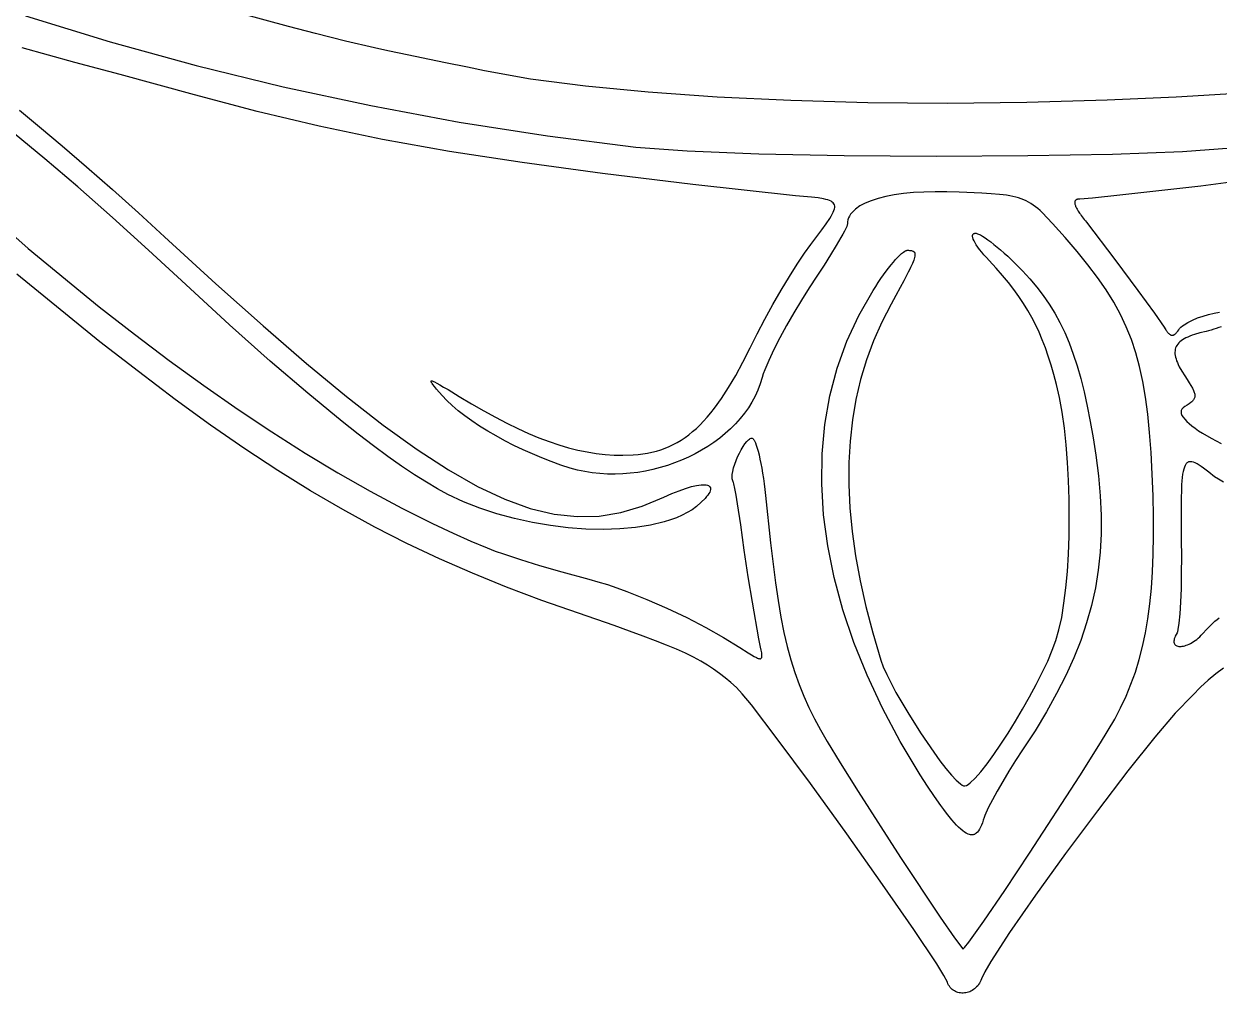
# Model space of a CAD drawing. Header units: inches. Extents: x 0.98 to 7.44, y -5.29 to -1.05.
# Drawn here: x 6.6785 to 6.873, y -2.3413 to -2.1837 of the extents above; entities that cross this region are included whole.
import ezdxf

# ---------------------------------------------------------------- set-up
doc = ezdxf.new("R2010")
doc.units = ezdxf.units.IN
doc.header["$MEASUREMENT"] = 0
doc.layers.add('BLACK', color=250, linetype='CONTINUOUS')

msp = doc.modelspace()

# ---------------------------------------------------------------- linework, layer by layer
at = {"layer": 'BLACK', "linetype": 'CONTINUOUS'}
for p, q in [((6.67881, -2.18242), (6.69258, -2.18663)), ((6.72156, -2.18416), (6.71341, -2.18191)), ((6.72596, -2.1853), (6.72156, -2.18416)), ((6.73084, -2.18652), (6.72596, -2.1853)), ((6.69258, -2.18663), (6.70657, -2.19047)), ((6.7356, -2.18764), (6.73084, -2.18652)), ((6.68683, -2.19), (6.67827, -2.18764)), ((6.73774, -2.1881), (6.7356, -2.18764)), ((6.73961, -2.18847), (6.73774, -2.1881)), ((6.74713, -2.19003), (6.73961, -2.18847)), ((6.69421, -2.19196), (6.68683, -2.19)), ((6.70657, -2.19047), (6.72072, -2.19394)), ((6.75069, -2.19077), (6.74713, -2.19003)), ((6.7535, -2.19138), (6.75069, -2.19077)), ((6.76094, -2.19271), (6.7535, -2.19138)), ((6.70628, -2.19527), (6.69421, -2.19196)), ((6.76988, -2.19387), (6.76094, -2.19271)), ((6.71647, -2.19797), (6.70628, -2.19527)), ((6.72072, -2.19394), (6.73499, -2.19701)), ((6.78008, -2.19484), (6.76988, -2.19387)), ((6.7913, -2.19562), (6.78008, -2.19484)), ((6.87589, -2.19506), (6.86602, -2.19566)), ((6.73499, -2.19701), (6.74933, -2.19968)), ((6.8033, -2.19619), (6.7913, -2.19562)), ((6.81586, -2.19654), (6.8033, -2.19619)), ((6.82874, -2.19666), (6.81586, -2.19654)), ((6.8417, -2.19652), (6.82874, -2.19666)), ((6.85477, -2.19613), (6.8417, -2.19652)), ((6.86602, -2.19566), (6.85477, -2.19613)), ((6.67782, -2.19778), (6.68107, -2.20044)), ((6.72656, -2.20035), (6.71647, -2.19797)), ((6.68107, -2.20044), (6.68475, -2.20354)), ((6.73687, -2.2025), (6.72656, -2.20035)), ((6.74933, -2.19968), (6.76372, -2.20193)), ((6.68196, -2.20567), (6.67698, -2.20154)), ((6.74777, -2.20446), (6.73687, -2.2025)), ((6.76372, -2.20193), (6.77808, -2.20375)), ((6.68475, -2.20354), (6.68874, -2.20697)), ((6.75959, -2.20629), (6.74777, -2.20446)), ((6.77808, -2.20375), (6.78643, -2.20438)), ((6.78643, -2.20438), (6.79811, -2.20484)), ((6.79811, -2.20484), (6.81201, -2.20512)), ((6.84189, -2.20515), (6.85562, -2.2049)), ((6.85562, -2.2049), (6.86705, -2.20448)), ((6.86705, -2.20448), (6.87503, -2.20388)), ((6.68729, -2.21025), (6.68196, -2.20567)), ((6.68874, -2.20697), (6.69293, -2.21065)), ((6.77269, -2.20807), (6.75959, -2.20629)), ((6.81201, -2.20512), (6.82697, -2.20522)), ((6.82697, -2.20522), (6.84189, -2.20515)), ((6.78739, -2.20984), (6.77269, -2.20807)), ((6.8911, -2.20731), (6.87003, -2.21013)), ((6.66763, -2.21004), (6.67925, -2.22025)), ((6.69293, -2.21521), (6.68729, -2.21025)), ((6.69293, -2.21065), (6.69719, -2.21447)), ((6.80406, -2.21166), (6.78739, -2.20984)), ((6.87003, -2.21013), (6.85683, -2.21159)), ((6.8067, -2.21191), (6.80406, -2.21166)), ((6.80775, -2.21203), (6.8067, -2.21191)), ((6.80863, -2.21218), (6.80775, -2.21203)), ((6.809, -2.21226), (6.80863, -2.21218)), ((6.80933, -2.21235), (6.809, -2.21226)), ((6.80961, -2.21245), (6.80933, -2.21235)), ((6.80985, -2.21257), (6.80961, -2.21245)), ((6.81005, -2.2127), (6.80985, -2.21257)), ((6.81021, -2.21284), (6.81005, -2.2127)), ((6.81639, -2.21248), (6.81539, -2.21289)), ((6.81751, -2.21211), (6.81639, -2.21248)), ((6.81877, -2.2118), (6.81751, -2.21211)), ((6.82014, -2.21154), (6.81877, -2.2118)), ((6.82164, -2.21133), (6.82014, -2.21154)), ((6.82325, -2.21117), (6.82164, -2.21133)), ((6.82497, -2.21107), (6.82325, -2.21117)), ((6.82679, -2.21102), (6.82497, -2.21107)), ((6.82871, -2.21103), (6.82679, -2.21102)), ((6.83072, -2.21111), (6.82871, -2.21103)), ((6.8344, -2.21126), (6.83072, -2.21111)), ((6.83591, -2.21135), (6.8344, -2.21126)), ((6.83724, -2.21146), (6.83591, -2.21135)), ((6.83784, -2.21152), (6.83724, -2.21146)), ((6.83841, -2.2116), (6.83784, -2.21152)), ((6.83894, -2.21169), (6.83841, -2.2116)), ((6.83944, -2.21179), (6.83894, -2.21169)), ((6.83992, -2.2119), (6.83944, -2.21179)), ((6.84037, -2.21203), (6.83992, -2.2119)), ((6.8408, -2.21218), (6.84037, -2.21203)), ((6.84121, -2.21234), (6.8408, -2.21218)), ((6.84161, -2.21252), (6.84121, -2.21234)), ((6.84199, -2.21272), (6.84161, -2.21252)), ((6.84237, -2.21295), (6.84199, -2.21272)), ((6.84951, -2.21266), (6.8495, -2.21275)), ((6.8495, -2.21275), (6.8495, -2.21284)), ((6.84952, -2.21262), (6.84951, -2.21266)), ((6.84953, -2.21258), (6.84952, -2.21262)), ((6.84954, -2.21255), (6.84953, -2.21258)), ((6.84956, -2.21251), (6.84954, -2.21255)), ((6.84958, -2.21248), (6.84956, -2.21251)), ((6.8496, -2.21245), (6.84958, -2.21248)), ((6.84963, -2.21242), (6.8496, -2.21245)), ((6.84965, -2.2124), (6.84963, -2.21242)), ((6.84968, -2.21237), (6.84965, -2.2124)), ((6.84971, -2.21235), (6.84968, -2.21237)), ((6.84975, -2.21233), (6.84971, -2.21235)), ((6.84979, -2.21231), (6.84975, -2.21233)), ((6.84987, -2.21228), (6.84979, -2.21231)), ((6.84996, -2.21225), (6.84987, -2.21228)), ((6.85007, -2.21223), (6.84996, -2.21225)), ((6.85018, -2.21222), (6.85007, -2.21223)), ((6.85031, -2.21222), (6.85018, -2.21222)), ((6.85241, -2.21205), (6.85031, -2.21222)), ((6.85683, -2.21159), (6.85241, -2.21205)), ((6.69719, -2.21447), (6.70142, -2.21833)), ((6.80987, -2.21502), (6.81006, -2.21468)), ((6.81006, -2.21468), (6.81021, -2.21437)), ((6.81033, -2.213), (6.81021, -2.21284)), ((6.81021, -2.21437), (6.81033, -2.21408)), ((6.81041, -2.21317), (6.81033, -2.213)), ((6.81033, -2.21408), (6.81041, -2.21382)), ((6.81045, -2.21337), (6.81041, -2.21317)), ((6.81041, -2.21382), (6.81045, -2.21358)), ((6.81045, -2.21358), (6.81045, -2.21337)), ((6.81304, -2.21467), (6.81286, -2.21497)), ((6.81327, -2.21438), (6.81304, -2.21467)), ((6.81383, -2.21384), (6.81327, -2.21438)), ((6.81454, -2.21334), (6.81383, -2.21384)), ((6.81539, -2.21289), (6.81454, -2.21334)), ((6.84274, -2.2132), (6.84237, -2.21295)), ((6.84311, -2.21347), (6.84274, -2.2132)), ((6.84348, -2.21377), (6.84311, -2.21347)), ((6.84386, -2.21409), (6.84348, -2.21377)), ((6.84424, -2.21445), (6.84386, -2.21409)), ((6.84504, -2.21525), (6.84424, -2.21445)), ((6.8495, -2.21284), (6.84951, -2.21294)), ((6.84951, -2.21294), (6.84953, -2.21304)), ((6.84953, -2.21304), (6.84956, -2.21316)), ((6.84956, -2.21316), (6.8496, -2.21328)), ((6.8496, -2.21328), (6.84965, -2.2134)), ((6.84965, -2.2134), (6.84971, -2.21354)), ((6.84971, -2.21354), (6.84978, -2.21368)), ((6.84978, -2.21368), (6.84987, -2.21383)), ((6.84987, -2.21383), (6.84996, -2.21399)), ((6.84996, -2.21399), (6.85006, -2.21416)), ((6.85006, -2.21416), (6.85017, -2.21433)), ((6.85017, -2.21433), (6.85029, -2.21451)), ((6.85029, -2.21451), (6.85042, -2.21469)), ((6.85042, -2.21469), (6.85056, -2.21489)), ((6.69882, -2.22051), (6.69293, -2.21521)), ((6.80837, -2.21719), (6.80908, -2.21623)), ((6.80908, -2.21623), (6.80964, -2.21539)), ((6.80964, -2.21539), (6.80987, -2.21502)), ((6.8124, -2.21668), (6.81225, -2.21702)), ((6.8125, -2.21642), (6.8124, -2.21668)), ((6.81252, -2.21632), (6.8125, -2.21642)), ((6.81253, -2.21625), (6.81252, -2.21632)), ((6.81255, -2.21591), (6.81253, -2.21625)), ((6.81261, -2.21559), (6.81255, -2.21591)), ((6.81272, -2.21527), (6.81261, -2.21559)), ((6.81286, -2.21497), (6.81272, -2.21527)), ((6.84591, -2.21617), (6.84504, -2.21525)), ((6.84795, -2.21847), (6.84591, -2.21617)), ((6.85056, -2.21489), (6.85071, -2.21509)), ((6.85071, -2.21509), (6.85088, -2.2153)), ((6.85088, -2.2153), (6.85105, -2.21551)), ((6.85105, -2.21551), (6.85123, -2.21574)), ((6.85123, -2.21574), (6.85142, -2.21597)), ((6.85142, -2.21597), (6.85603, -2.22206)), ((6.70142, -2.21833), (6.70977, -2.22598)), ((6.80656, -2.21958), (6.80837, -2.21719)), ((6.81147, -2.21849), (6.81071, -2.21979)), ((6.81178, -2.21793), (6.81147, -2.21849)), ((6.81204, -2.21744), (6.81178, -2.21793)), ((6.81225, -2.21702), (6.81204, -2.21744)), ((6.83288, -2.21818), (6.83289, -2.2181)), ((6.83288, -2.21827), (6.83288, -2.21818)), ((6.83289, -2.21837), (6.83288, -2.21827)), ((6.83289, -2.2181), (6.83291, -2.21802)), ((6.83292, -2.21848), (6.83289, -2.21837)), ((6.83291, -2.21802), (6.83294, -2.21796)), ((6.833, -2.21873), (6.83292, -2.21848)), ((6.83294, -2.21796), (6.83298, -2.2179)), ((6.83298, -2.2179), (6.83304, -2.21786)), ((6.83304, -2.21786), (6.8331, -2.21782)), ((6.8331, -2.21782), (6.83318, -2.21779)), ((6.83318, -2.21779), (6.83326, -2.21778)), ((6.83326, -2.21778), (6.83336, -2.21777)), ((6.83336, -2.21777), (6.83346, -2.21778)), ((6.83346, -2.21778), (6.83357, -2.21781)), ((6.83357, -2.21781), (6.8337, -2.21785)), ((6.8337, -2.21785), (6.83384, -2.2179)), ((6.83384, -2.2179), (6.83415, -2.21805)), ((6.83415, -2.21805), (6.83452, -2.21826)), ((6.83452, -2.21826), (6.83492, -2.21852)), ((6.83492, -2.21852), (6.83536, -2.21883)), ((6.84988, -2.22074), (6.84795, -2.21847)), ((6.67925, -2.22025), (6.69079, -2.22975)), ((6.70489, -2.22611), (6.69882, -2.22051)), ((6.80553, -2.22102), (6.80656, -2.21958)), ((6.81071, -2.21979), (6.80978, -2.22129)), ((6.82186, -2.22068), (6.82208, -2.22058)), ((6.82208, -2.22058), (6.82217, -2.22056)), ((6.82217, -2.22056), (6.82225, -2.22055)), ((6.82225, -2.22055), (6.82244, -2.22055)), ((6.82244, -2.22055), (6.82261, -2.22056)), ((6.82261, -2.22056), (6.82277, -2.22058)), ((6.82277, -2.22058), (6.82292, -2.2206)), ((6.82292, -2.2206), (6.82305, -2.22063)), ((6.83312, -2.21901), (6.833, -2.21873)), ((6.83328, -2.21931), (6.83312, -2.21901)), ((6.83349, -2.21965), (6.83328, -2.21931)), ((6.83374, -2.22002), (6.83349, -2.21965)), ((6.83403, -2.22041), (6.83374, -2.22002)), ((6.83436, -2.22083), (6.83403, -2.22041)), ((6.83536, -2.21883), (6.83584, -2.21918)), ((6.83584, -2.21918), (6.83635, -2.21958)), ((6.83635, -2.21958), (6.83688, -2.22001)), ((6.83688, -2.22001), (6.83744, -2.22049)), ((6.83744, -2.22049), (6.83801, -2.22099)), ((6.80435, -2.22279), (6.80553, -2.22102)), ((6.80978, -2.22129), (6.80872, -2.22296)), ((6.81961, -2.22292), (6.81999, -2.22246)), ((6.81999, -2.22246), (6.82036, -2.22204)), ((6.82036, -2.22204), (6.82071, -2.22166)), ((6.82071, -2.22166), (6.82104, -2.22134)), ((6.82104, -2.22134), (6.82134, -2.22106)), ((6.82134, -2.22106), (6.82162, -2.22084)), ((6.82162, -2.22084), (6.82186, -2.22068)), ((6.82305, -2.22063), (6.82316, -2.22067)), ((6.8232, -2.2224), (6.82309, -2.22268)), ((6.82316, -2.22067), (6.82321, -2.22069)), ((6.8233, -2.22214), (6.8232, -2.2224)), ((6.82321, -2.22069), (6.82326, -2.22072)), ((6.82326, -2.22072), (6.8233, -2.22075)), ((6.8233, -2.22075), (6.82334, -2.22079)), ((6.82338, -2.22191), (6.8233, -2.22214)), ((6.82334, -2.22079), (6.82338, -2.22082)), ((6.82338, -2.22082), (6.82341, -2.22086)), ((6.82344, -2.2217), (6.82338, -2.22191)), ((6.82341, -2.22086), (6.82344, -2.22091)), ((6.82344, -2.22091), (6.82346, -2.22096)), ((6.82348, -2.22151), (6.82344, -2.2217)), ((6.82346, -2.22096), (6.82348, -2.22101)), ((6.82348, -2.22101), (6.82349, -2.22107)), ((6.8235, -2.22134), (6.82348, -2.22151)), ((6.82349, -2.22107), (6.8235, -2.22113)), ((6.8235, -2.22113), (6.8235, -2.2212)), ((6.8235, -2.2212), (6.8235, -2.22127)), ((6.8235, -2.22127), (6.8235, -2.22134)), ((6.83473, -2.22127), (6.83436, -2.22083)), ((6.83514, -2.22173), (6.83473, -2.22127)), ((6.83558, -2.22222), (6.83514, -2.22173)), ((6.83671, -2.22345), (6.83558, -2.22222)), ((6.83801, -2.22099), (6.8386, -2.22152)), ((6.8386, -2.22152), (6.83919, -2.22208)), ((6.83919, -2.22208), (6.8398, -2.22267)), ((6.85162, -2.22291), (6.84988, -2.22074)), ((6.85603, -2.22206), (6.85977, -2.22706)), ((6.69091, -2.23541), (6.67739, -2.22444)), ((6.80307, -2.22482), (6.80435, -2.22279)), ((6.80872, -2.22296), (6.80754, -2.22477)), ((6.81838, -2.22454), (6.8188, -2.22396)), ((6.8188, -2.22396), (6.81921, -2.22343)), ((6.81921, -2.22343), (6.81961, -2.22292)), ((6.82241, -2.2241), (6.82219, -2.22454)), ((6.82261, -2.2237), (6.82241, -2.2241)), ((6.82279, -2.22333), (6.82261, -2.2237)), ((6.82295, -2.22299), (6.82279, -2.22333)), ((6.82309, -2.22268), (6.82295, -2.22299)), ((6.83775, -2.22463), (6.83671, -2.22345)), ((6.8398, -2.22267), (6.8404, -2.22327)), ((6.8404, -2.22327), (6.841, -2.22388)), ((6.841, -2.22388), (6.84221, -2.22519)), ((6.85319, -2.22498), (6.85162, -2.22291)), ((6.71199, -2.23266), (6.70489, -2.22611)), ((6.70977, -2.22598), (6.71745, -2.23284)), ((6.80173, -2.22704), (6.80307, -2.22482)), ((6.80754, -2.22477), (6.80628, -2.22666)), ((6.8167, -2.22708), (6.81712, -2.22641)), ((6.81712, -2.22641), (6.81754, -2.22576)), ((6.81754, -2.22576), (6.81796, -2.22514)), ((6.81796, -2.22514), (6.81838, -2.22454)), ((6.82168, -2.2255), (6.82109, -2.22661)), ((6.82219, -2.22454), (6.82168, -2.2255)), ((6.83872, -2.22579), (6.83775, -2.22463)), ((6.8396, -2.22693), (6.83872, -2.22579)), ((6.84221, -2.22519), (6.84333, -2.22652)), ((6.85459, -2.227), (6.85319, -2.22498)), ((6.80038, -2.22938), (6.80173, -2.22704)), ((6.80628, -2.22666), (6.80503, -2.22864)), ((6.81436, -2.23113), (6.8167, -2.22708)), ((6.8204, -2.22788), (6.81961, -2.2293)), ((6.82109, -2.22661), (6.8204, -2.22788)), ((6.84042, -2.22805), (6.8396, -2.22693)), ((6.84118, -2.22918), (6.84042, -2.22805)), ((6.84333, -2.22652), (6.84438, -2.22789)), ((6.84438, -2.22789), (6.84535, -2.22929)), ((6.85584, -2.22899), (6.85459, -2.227)), ((6.85977, -2.22706), (6.86249, -2.23079)), ((6.69079, -2.22975), (6.69651, -2.23421)), ((6.79906, -2.23177), (6.80038, -2.22938)), ((6.80503, -2.22864), (6.8038, -2.2307)), ((6.81961, -2.2293), (6.81809, -2.23225)), ((6.84188, -2.23031), (6.84118, -2.22918)), ((6.84253, -2.23145), (6.84188, -2.23031)), ((6.84535, -2.22929), (6.84625, -2.23076)), ((6.85693, -2.23097), (6.85584, -2.22899)), ((6.79781, -2.23412), (6.79906, -2.23177)), ((6.8038, -2.2307), (6.80262, -2.23277)), ((6.81241, -2.23534), (6.81436, -2.23113)), ((6.81809, -2.23225), (6.81676, -2.23527)), ((6.84313, -2.23263), (6.84253, -2.23145)), ((6.84625, -2.23076), (6.84709, -2.23229)), ((6.85789, -2.23298), (6.85693, -2.23097)), ((6.86249, -2.23079), (6.86406, -2.23305)), ((6.86728, -2.23265), (6.86792, -2.23226)), ((6.86792, -2.23226), (6.86867, -2.23189)), ((6.86867, -2.23189), (6.8695, -2.23155)), ((6.8695, -2.23155), (6.87038, -2.23125)), ((6.87038, -2.23125), (6.87128, -2.23098)), ((6.87128, -2.23098), (6.87218, -2.23076)), ((6.87218, -2.23076), (6.87305, -2.23059)), ((6.69651, -2.23421), (6.70218, -2.23849)), ((6.7186, -2.23855), (6.71199, -2.23266)), ((6.71745, -2.23284), (6.72452, -2.23894)), ((6.7967, -2.23638), (6.79781, -2.23412)), ((6.80262, -2.23277), (6.80152, -2.23479)), ((6.8437, -2.23384), (6.84313, -2.23263)), ((6.84422, -2.23509), (6.8437, -2.23384)), ((6.84709, -2.23229), (6.84787, -2.2339)), ((6.84787, -2.2339), (6.84859, -2.2356)), ((6.85873, -2.23505), (6.85789, -2.23298)), ((6.86406, -2.23305), (6.86423, -2.23334)), ((6.86423, -2.23334), (6.86432, -2.23348)), ((6.86432, -2.23348), (6.8644, -2.2336)), ((6.8644, -2.2336), (6.86448, -2.23371)), ((6.86448, -2.23371), (6.86456, -2.23382)), ((6.86456, -2.23382), (6.86464, -2.23391)), ((6.86464, -2.23391), (6.86472, -2.234)), ((6.86472, -2.234), (6.86479, -2.23407)), ((6.86479, -2.23407), (6.86487, -2.23414)), ((6.86487, -2.23414), (6.86494, -2.2342)), ((6.86494, -2.2342), (6.86501, -2.23425)), ((6.8657, -2.23426), (6.86577, -2.23422)), ((6.86577, -2.23422), (6.86583, -2.23416)), ((6.86583, -2.23416), (6.8659, -2.2341)), ((6.8659, -2.2341), (6.86597, -2.23404)), ((6.86597, -2.23404), (6.86604, -2.23396)), ((6.86604, -2.23396), (6.86612, -2.23388)), ((6.86612, -2.23388), (6.86619, -2.23379)), ((6.86619, -2.23379), (6.86626, -2.23369)), ((6.86626, -2.23369), (6.86642, -2.23347)), ((6.86642, -2.23347), (6.86657, -2.23326)), ((6.86657, -2.23326), (6.86677, -2.23305)), ((6.86677, -2.23305), (6.86701, -2.23285)), ((6.86701, -2.23285), (6.86728, -2.23265)), ((6.86988, -2.23399), (6.869, -2.23424)), ((6.87086, -2.23375), (6.86988, -2.23399)), ((6.87128, -2.23364), (6.87086, -2.23375)), ((6.8717, -2.23352), (6.87128, -2.23364)), ((6.87211, -2.23339), (6.8717, -2.23352)), ((6.87252, -2.23326), (6.87211, -2.23339)), ((6.87292, -2.23312), (6.87252, -2.23326)), ((6.87331, -2.23297), (6.87292, -2.23312)), ((6.69717, -2.24028), (6.69091, -2.23541)), ((6.80152, -2.23479), (6.80054, -2.2367)), ((6.81084, -2.23971), (6.81241, -2.23534)), ((6.81676, -2.23527), (6.81562, -2.23836)), ((6.84473, -2.2364), (6.84422, -2.23509)), ((6.84859, -2.2356), (6.84926, -2.23741)), ((6.85945, -2.2372), (6.85873, -2.23505)), ((6.86501, -2.23425), (6.86508, -2.23429)), ((6.86508, -2.23429), (6.86515, -2.23432)), ((6.86515, -2.23432), (6.86522, -2.23434)), ((6.86522, -2.23434), (6.86529, -2.23435)), ((6.86529, -2.23435), (6.86536, -2.23436)), ((6.86536, -2.23436), (6.86543, -2.23436)), ((6.86543, -2.23436), (6.86549, -2.23434)), ((6.86549, -2.23434), (6.86556, -2.23432)), ((6.86556, -2.23432), (6.86563, -2.2343)), ((6.86563, -2.2343), (6.8657, -2.23426)), ((6.86611, -2.23601), (6.866, -2.23621)), ((6.86625, -2.23581), (6.86611, -2.23601)), ((6.86641, -2.23562), (6.86625, -2.23581)), ((6.86659, -2.23545), (6.86641, -2.23562)), ((6.8668, -2.23527), (6.86659, -2.23545)), ((6.86704, -2.23511), (6.8668, -2.23527)), ((6.8673, -2.23495), (6.86704, -2.23511)), ((6.86759, -2.2348), (6.8673, -2.23495)), ((6.8679, -2.23465), (6.86759, -2.2348)), ((6.86824, -2.23451), (6.8679, -2.23465)), ((6.86861, -2.23437), (6.86824, -2.23451)), ((6.869, -2.23424), (6.86861, -2.23437)), ((6.79551, -2.23873), (6.7967, -2.23638)), ((6.80054, -2.2367), (6.79972, -2.23846)), ((6.8452, -2.23777), (6.84473, -2.2364)), ((6.84566, -2.23921), (6.8452, -2.23777)), ((6.84926, -2.23741), (6.84989, -2.23933)), ((6.86006, -2.23946), (6.85945, -2.2372)), ((6.86582, -2.23688), (6.8658, -2.23712)), ((6.8658, -2.23712), (6.86581, -2.23737)), ((6.86581, -2.23737), (6.86585, -2.23764)), ((6.86585, -2.23665), (6.86582, -2.23688)), ((6.86592, -2.23642), (6.86585, -2.23665)), ((6.86585, -2.23764), (6.8659, -2.23791)), ((6.8659, -2.23791), (6.86598, -2.2382)), ((6.866, -2.23621), (6.86592, -2.23642)), ((6.70218, -2.23849), (6.70781, -2.24256)), ((6.72472, -2.2438), (6.7186, -2.23855)), ((6.72452, -2.23894), (6.73103, -2.2443)), ((6.79434, -2.24089), (6.79551, -2.23873)), ((6.79907, -2.23999), (6.79883, -2.24066)), ((6.79972, -2.23846), (6.79907, -2.23999)), ((6.80965, -2.24423), (6.81084, -2.23971)), ((6.81562, -2.23836), (6.81466, -2.24153)), ((6.84611, -2.24074), (6.84566, -2.23921)), ((6.84989, -2.23933), (6.85047, -2.24137)), ((6.86058, -2.24186), (6.86006, -2.23946)), ((6.86598, -2.2382), (6.86608, -2.2385)), ((6.86608, -2.2385), (6.8662, -2.23881)), ((6.8662, -2.23881), (6.86635, -2.23913)), ((6.86635, -2.23913), (6.86651, -2.23947)), ((6.86651, -2.23947), (6.86691, -2.24019)), ((6.70315, -2.24479), (6.69717, -2.24028)), ((6.74477, -2.24186), (6.74478, -2.24184)), ((6.74479, -2.24192), (6.74477, -2.24186)), ((6.74478, -2.24182), (6.7448, -2.2418)), ((6.74478, -2.24184), (6.74478, -2.24182)), ((6.74482, -2.24201), (6.74479, -2.24192)), ((6.7448, -2.2418), (6.74482, -2.24179)), ((6.74482, -2.24179), (6.74487, -2.24178)), ((6.74487, -2.24178), (6.74495, -2.2418)), ((6.74495, -2.2418), (6.74506, -2.24183)), ((6.74506, -2.24183), (6.74519, -2.24188)), ((6.74519, -2.24188), (6.74534, -2.24195)), ((6.74534, -2.24195), (6.74573, -2.24215)), ((6.79319, -2.24285), (6.79434, -2.24089)), ((6.79864, -2.24125), (6.79833, -2.24228)), ((6.79883, -2.24066), (6.79864, -2.24125)), ((6.81466, -2.24153), (6.8139, -2.24479)), ((6.84656, -2.24236), (6.84611, -2.24074)), ((6.85047, -2.24137), (6.85102, -2.24355)), ((6.86101, -2.24443), (6.86058, -2.24186)), ((6.86691, -2.24019), (6.86739, -2.24097)), ((6.86739, -2.24097), (6.86778, -2.24156)), ((6.86778, -2.24156), (6.86812, -2.24208)), ((6.70781, -2.24256), (6.71337, -2.24642)), ((6.73032, -2.2484), (6.72472, -2.2438)), ((6.74488, -2.24211), (6.74482, -2.24201)), ((6.74496, -2.24223), (6.74488, -2.24211)), ((6.74506, -2.24237), (6.74496, -2.24223)), ((6.74532, -2.2427), (6.74506, -2.24237)), ((6.74566, -2.24311), (6.74532, -2.2427)), ((6.74656, -2.24416), (6.74566, -2.24311)), ((6.74573, -2.24215), (6.74622, -2.24242)), ((6.74622, -2.24242), (6.74683, -2.24278)), ((6.74683, -2.24278), (6.74755, -2.24321)), ((6.74755, -2.24321), (6.74933, -2.2443)), ((6.79204, -2.24463), (6.79319, -2.24285)), ((6.79795, -2.24328), (6.7975, -2.24427)), ((6.79833, -2.24228), (6.79795, -2.24328)), ((6.84704, -2.24449), (6.84656, -2.24236)), ((6.85102, -2.24355), (6.85154, -2.24588)), ((6.86812, -2.24208), (6.86841, -2.24255)), ((6.86841, -2.24255), (6.86864, -2.24296)), ((6.86864, -2.24296), (6.86882, -2.24332)), ((6.86882, -2.24332), (6.86889, -2.24349)), ((6.86889, -2.24349), (6.86895, -2.24365)), ((6.86895, -2.24365), (6.869, -2.2438)), ((6.869, -2.2438), (6.86903, -2.24394)), ((6.86903, -2.24394), (6.86905, -2.24407)), ((6.7089, -2.24896), (6.70315, -2.24479)), ((6.73103, -2.2443), (6.73701, -2.24896)), ((6.74732, -2.24498), (6.74656, -2.24416)), ((6.7482, -2.2458), (6.74732, -2.24498)), ((6.74918, -2.24664), (6.7482, -2.2458)), ((6.74933, -2.2443), (6.75138, -2.24553)), ((6.75138, -2.24553), (6.75336, -2.24667)), ((6.79088, -2.24623), (6.79204, -2.24463)), ((6.79698, -2.24522), (6.7964, -2.24615)), ((6.7975, -2.24427), (6.79698, -2.24522)), ((6.80883, -2.24888), (6.80965, -2.24423)), ((6.8139, -2.24479), (6.81332, -2.24813)), ((6.84747, -2.24687), (6.84704, -2.24449)), ((6.85154, -2.24588), (6.85203, -2.24837)), ((6.86137, -2.24719), (6.86101, -2.24443)), ((6.86778, -2.24572), (6.86739, -2.24597)), ((6.86812, -2.24549), (6.86778, -2.24572)), ((6.86841, -2.24528), (6.86812, -2.24549)), ((6.86853, -2.24517), (6.86841, -2.24528)), ((6.86864, -2.24507), (6.86853, -2.24517)), ((6.86874, -2.24497), (6.86864, -2.24507)), ((6.86882, -2.24486), (6.86874, -2.24497)), ((6.86889, -2.24476), (6.86882, -2.24486)), ((6.86895, -2.24465), (6.86889, -2.24476)), ((6.869, -2.24455), (6.86895, -2.24465)), ((6.86903, -2.24443), (6.869, -2.24455)), ((6.86905, -2.24432), (6.86903, -2.24443)), ((6.86905, -2.24407), (6.86906, -2.2442)), ((6.86906, -2.2442), (6.86905, -2.24432)), ((6.71337, -2.24642), (6.71886, -2.25008)), ((6.75026, -2.24747), (6.74918, -2.24664)), ((6.75143, -2.2483), (6.75026, -2.24747)), ((6.75336, -2.24667), (6.75527, -2.24771)), ((6.75527, -2.24771), (6.75711, -2.24867)), ((6.78913, -2.24831), (6.78972, -2.24766)), ((6.78972, -2.24766), (6.7903, -2.24696)), ((6.7903, -2.24696), (6.79088, -2.24623)), ((6.79576, -2.24705), (6.79506, -2.24792)), ((6.7964, -2.24615), (6.79576, -2.24705)), ((6.84783, -2.24945), (6.84747, -2.24687)), ((6.86167, -2.25018), (6.86137, -2.24719)), ((6.86682, -2.24658), (6.86679, -2.24683)), ((6.86679, -2.24683), (6.86683, -2.24711)), ((6.86693, -2.24636), (6.86682, -2.24658)), ((6.86683, -2.24711), (6.86695, -2.2474)), ((6.86712, -2.24615), (6.86693, -2.24636)), ((6.86695, -2.2474), (6.86714, -2.24771)), ((6.86739, -2.24597), (6.86712, -2.24615)), ((6.86714, -2.24771), (6.86739, -2.24803)), ((6.71446, -2.25281), (6.7089, -2.24896)), ((6.73294, -2.25045), (6.73032, -2.2484)), ((6.73701, -2.24896), (6.74253, -2.25294)), ((6.75267, -2.24913), (6.75143, -2.2483)), ((6.75399, -2.24994), (6.75267, -2.24913)), ((6.75711, -2.24867), (6.7589, -2.24954)), ((6.7589, -2.24954), (6.76064, -2.25032)), ((6.78734, -2.25003), (6.78794, -2.2495)), ((6.78794, -2.2495), (6.78854, -2.24892)), ((6.78854, -2.24892), (6.78913, -2.24831)), ((6.7935, -2.24957), (6.79265, -2.25034)), ((6.7943, -2.24876), (6.7935, -2.24957)), ((6.79506, -2.24792), (6.7943, -2.24876)), ((6.80839, -2.25366), (6.80883, -2.24888)), ((6.81332, -2.24813), (6.81294, -2.25156)), ((6.84812, -2.25219), (6.84783, -2.24945)), ((6.85203, -2.24837), (6.8525, -2.25104)), ((6.86739, -2.24803), (6.86772, -2.24837)), ((6.86772, -2.24837), (6.86811, -2.24873)), ((6.86811, -2.24873), (6.86856, -2.2491)), ((6.86856, -2.2491), (6.86907, -2.24949)), ((6.86907, -2.24949), (6.86965, -2.24988)), ((6.71886, -2.25008), (6.72428, -2.25352)), ((6.73542, -2.25234), (6.73294, -2.25045)), ((6.75536, -2.25074), (6.75399, -2.24994)), ((6.75678, -2.25152), (6.75536, -2.25074)), ((6.75825, -2.25227), (6.75678, -2.25152)), ((6.76064, -2.25032), (6.76233, -2.25103)), ((6.76233, -2.25103), (6.76397, -2.25165)), ((6.76397, -2.25165), (6.76557, -2.25218)), ((6.78483, -2.25179), (6.78547, -2.2514)), ((6.78547, -2.2514), (6.7861, -2.25098)), ((6.7861, -2.25098), (6.78673, -2.25053)), ((6.78673, -2.25053), (6.78734, -2.25003)), ((6.79175, -2.25108), (6.7908, -2.25178)), ((6.79265, -2.25034), (6.79175, -2.25108)), ((6.79585, -2.25202), (6.79616, -2.25164)), ((6.79616, -2.25164), (6.7963, -2.25149)), ((6.7963, -2.25149), (6.79645, -2.25135)), ((6.79645, -2.25135), (6.79659, -2.25125)), ((6.79659, -2.25125), (6.79672, -2.25117)), ((6.79672, -2.25117), (6.79685, -2.25112)), ((6.79685, -2.25112), (6.79697, -2.25111)), ((6.79697, -2.25111), (6.79704, -2.25112)), ((6.79704, -2.25112), (6.79711, -2.25115)), ((6.79711, -2.25115), (6.79718, -2.25121)), ((6.79718, -2.25121), (6.79725, -2.2513)), ((6.79725, -2.2513), (6.79732, -2.2514)), ((6.79732, -2.2514), (6.79739, -2.25153)), ((6.79739, -2.25153), (6.79754, -2.25184)), ((6.81294, -2.25156), (6.81274, -2.25508)), ((6.8525, -2.25104), (6.85295, -2.25388)), ((6.86191, -2.25342), (6.86167, -2.25018)), ((6.86965, -2.24988), (6.87028, -2.25029)), ((6.87028, -2.25029), (6.8717, -2.25112)), ((6.8717, -2.25112), (6.87332, -2.25199)), ((6.71987, -2.25637), (6.71446, -2.25281)), ((6.72428, -2.25352), (6.72962, -2.25673)), ((6.73777, -2.25407), (6.73542, -2.25234)), ((6.74253, -2.25294), (6.74763, -2.25625)), ((6.75974, -2.25299), (6.75825, -2.25227)), ((6.76126, -2.25367), (6.75974, -2.25299)), ((6.76557, -2.25218), (6.76714, -2.25265)), ((6.76714, -2.25265), (6.76867, -2.25303)), ((6.76867, -2.25303), (6.77017, -2.25334)), ((6.77017, -2.25334), (6.77166, -2.25358)), ((6.77166, -2.25358), (6.77312, -2.25375)), ((6.77922, -2.25367), (6.77998, -2.25354)), ((6.77998, -2.25354), (6.78072, -2.25339)), ((6.78072, -2.25339), (6.78144, -2.2532)), ((6.78144, -2.2532), (6.78214, -2.25299)), ((6.78214, -2.25299), (6.78284, -2.25274)), ((6.78284, -2.25274), (6.78351, -2.25246)), ((6.78351, -2.25246), (6.78418, -2.25214)), ((6.78418, -2.25214), (6.78483, -2.25179)), ((6.78775, -2.25364), (6.78666, -2.25418)), ((6.7888, -2.25306), (6.78775, -2.25364)), ((6.78982, -2.25244), (6.7888, -2.25306)), ((6.7908, -2.25178), (6.78982, -2.25244)), ((6.79466, -2.25413), (6.79494, -2.25354)), ((6.79494, -2.25354), (6.79524, -2.25298)), ((6.79524, -2.25298), (6.79554, -2.25247)), ((6.79554, -2.25247), (6.79585, -2.25202)), ((6.79754, -2.25184), (6.79768, -2.25223)), ((6.79768, -2.25223), (6.79784, -2.2527)), ((6.79784, -2.2527), (6.79799, -2.25323)), ((6.79799, -2.25323), (6.79814, -2.25383)), ((6.80833, -2.25855), (6.80839, -2.25366)), ((6.84834, -2.25505), (6.84812, -2.25219)), ((6.86211, -2.25694), (6.86191, -2.25342)), ((6.73999, -2.25564), (6.73777, -2.25407)), ((6.7628, -2.25432), (6.76126, -2.25367)), ((6.76434, -2.25492), (6.7628, -2.25432)), ((6.76587, -2.25547), (6.76434, -2.25492)), ((6.76739, -2.25597), (6.76587, -2.25547)), ((6.77312, -2.25375), (6.77456, -2.25385)), ((6.77456, -2.25385), (6.776, -2.25388)), ((6.776, -2.25388), (6.77765, -2.25383)), ((6.77765, -2.25383), (6.77845, -2.25376)), ((6.77845, -2.25376), (6.77922, -2.25367)), ((6.78324, -2.25553), (6.78206, -2.25589)), ((6.78441, -2.25513), (6.78324, -2.25553)), ((6.78555, -2.25468), (6.78441, -2.25513)), ((6.78666, -2.25418), (6.78555, -2.25468)), ((6.79401, -2.25593), (6.79419, -2.25534)), ((6.79419, -2.25534), (6.79441, -2.25473)), ((6.79441, -2.25473), (6.79466, -2.25413)), ((6.79814, -2.25383), (6.79829, -2.25449)), ((6.79829, -2.25449), (6.79843, -2.25521)), ((6.79843, -2.25521), (6.79857, -2.25598)), ((6.81274, -2.25508), (6.81273, -2.25871)), ((6.8485, -2.25801), (6.84834, -2.25505)), ((6.85295, -2.25388), (6.85337, -2.25723)), ((6.86746, -2.25552), (6.86734, -2.25579)), ((6.8676, -2.2553), (6.86746, -2.25552)), ((6.86767, -2.25521), (6.8676, -2.2553)), ((6.86775, -2.25513), (6.86767, -2.25521)), ((6.86784, -2.25506), (6.86775, -2.25513)), ((6.86793, -2.25501), (6.86784, -2.25506)), ((6.86802, -2.25497), (6.86793, -2.25501)), ((6.86812, -2.25494), (6.86802, -2.25497)), ((6.86822, -2.25493), (6.86812, -2.25494)), ((6.86833, -2.25493), (6.86822, -2.25493)), ((6.86857, -2.25495), (6.86833, -2.25493)), ((6.86882, -2.25502), (6.86857, -2.25495)), ((6.8691, -2.25513), (6.86882, -2.25502)), ((6.8694, -2.25529), (6.8691, -2.25513)), ((6.86973, -2.25548), (6.8694, -2.25529)), ((6.87008, -2.25571), (6.86973, -2.25548)), ((6.72517, -2.25967), (6.71987, -2.25637)), ((6.72962, -2.25673), (6.73486, -2.25972)), ((6.74207, -2.25704), (6.73999, -2.25564)), ((6.74403, -2.25828), (6.74207, -2.25704)), ((6.74763, -2.25625), (6.75236, -2.25894)), ((6.76858, -2.25629), (6.76739, -2.25597)), ((6.76979, -2.25654), (6.76858, -2.25629)), ((6.77101, -2.25674), (6.76979, -2.25654)), ((6.77224, -2.25687), (6.77101, -2.25674)), ((6.77348, -2.25694), (6.77224, -2.25687)), ((6.77472, -2.25695), (6.77348, -2.25694)), ((6.77596, -2.25691), (6.77472, -2.25695)), ((6.77719, -2.25681), (6.77596, -2.25691)), ((6.77843, -2.25666), (6.77719, -2.25681)), ((6.77965, -2.25645), (6.77843, -2.25666)), ((6.78086, -2.2562), (6.77965, -2.25645)), ((6.78206, -2.25589), (6.78086, -2.2562)), ((6.79376, -2.25726), (6.79378, -2.25702)), ((6.79376, -2.25749), (6.79376, -2.25726)), ((6.79377, -2.25769), (6.79376, -2.25749)), ((6.79378, -2.25702), (6.79387, -2.2565)), ((6.79387, -2.2565), (6.79401, -2.25593)), ((6.79857, -2.25598), (6.79871, -2.25679)), ((6.79871, -2.25679), (6.79884, -2.25765)), ((6.85337, -2.25723), (6.85366, -2.26047)), ((6.86224, -2.26048), (6.86211, -2.25694)), ((6.86699, -2.25747), (6.86694, -2.25804)), ((6.86706, -2.25696), (6.86699, -2.25747)), ((6.86714, -2.25651), (6.86706, -2.25696)), ((6.86723, -2.25612), (6.86714, -2.25651)), ((6.86734, -2.25579), (6.86723, -2.25612)), ((6.87046, -2.25598), (6.87008, -2.25571)), ((6.8713, -2.25661), (6.87046, -2.25598)), ((6.87225, -2.25736), (6.8713, -2.25661)), ((6.87287, -2.25779), (6.87225, -2.25736)), ((6.74585, -2.25936), (6.74403, -2.25828)), ((6.74753, -2.26027), (6.74585, -2.25936)), ((6.75236, -2.25894), (6.75676, -2.26101)), ((6.78512, -2.25964), (6.78619, -2.25926)), ((6.78619, -2.25926), (6.78714, -2.25898)), ((6.78714, -2.25898), (6.78798, -2.25878)), ((6.78798, -2.25878), (6.7887, -2.25868)), ((6.7887, -2.25868), (6.789, -2.25867)), ((6.789, -2.25867), (6.78928, -2.25867)), ((6.78928, -2.25867), (6.78952, -2.2587)), ((6.78952, -2.2587), (6.78973, -2.25875)), ((6.78973, -2.25875), (6.78991, -2.25881)), ((6.78991, -2.25881), (6.79005, -2.2589)), ((6.79005, -2.2589), (6.79015, -2.25902)), ((6.79015, -2.25902), (6.79022, -2.25915)), ((6.79024, -2.25947), (6.79019, -2.25966)), ((6.79022, -2.25915), (6.79025, -2.2593)), ((6.79025, -2.2593), (6.79024, -2.25947)), ((6.7938, -2.25788), (6.79377, -2.25769)), ((6.79385, -2.25805), (6.7938, -2.25788)), ((6.79392, -2.25819), (6.79385, -2.25805)), ((6.79398, -2.25832), (6.79392, -2.25819)), ((6.79405, -2.25855), (6.79398, -2.25832)), ((6.79422, -2.2593), (6.79405, -2.25855)), ((6.79443, -2.26039), (6.79422, -2.2593)), ((6.79884, -2.25765), (6.79897, -2.25854)), ((6.79897, -2.25854), (6.79909, -2.25946)), ((6.79909, -2.25946), (6.7992, -2.26041)), ((6.80864, -2.26354), (6.80833, -2.25855)), ((6.81273, -2.25871), (6.81291, -2.26244)), ((6.8486, -2.26101), (6.8485, -2.25801)), ((6.86686, -2.25939), (6.86682, -2.26101)), ((6.86689, -2.25868), (6.86686, -2.25939)), ((6.86694, -2.25804), (6.86689, -2.25868)), ((6.87368, -2.25825), (6.87287, -2.25779)), ((6.7304, -2.26272), (6.72517, -2.25967)), ((6.73486, -2.25972), (6.74, -2.26248)), ((6.75006, -2.26146), (6.74753, -2.26027)), ((6.75676, -2.26101), (6.76089, -2.26251)), ((6.77915, -2.26215), (6.78267, -2.26069)), ((6.78267, -2.26069), (6.78395, -2.26012)), ((6.78395, -2.26012), (6.78512, -2.25964)), ((6.78937, -2.2609), (6.78874, -2.26152)), ((6.78961, -2.26061), (6.78937, -2.2609)), ((6.78982, -2.26035), (6.78961, -2.26061)), ((6.78998, -2.2601), (6.78982, -2.26035)), ((6.79011, -2.25987), (6.78998, -2.2601)), ((6.79019, -2.25966), (6.79011, -2.25987)), ((6.79466, -2.26177), (6.79443, -2.26039)), ((6.7992, -2.26041), (6.79998, -2.2681)), ((6.84862, -2.26402), (6.8486, -2.26101)), ((6.85366, -2.26047), (6.8538, -2.26361)), ((6.86231, -2.26383), (6.86224, -2.26048)), ((6.86682, -2.26101), (6.86681, -2.26291)), ((6.73561, -2.26556), (6.7304, -2.26272)), ((6.74, -2.26248), (6.74503, -2.265)), ((6.75272, -2.2625), (6.75006, -2.26146)), ((6.7555, -2.26342), (6.75272, -2.2625)), ((6.76089, -2.26251), (6.7648, -2.26345)), ((6.77213, -2.26376), (6.77566, -2.26318)), ((6.77566, -2.26318), (6.77915, -2.26215)), ((6.78647, -2.26321), (6.78562, -2.26364)), ((6.78724, -2.26273), (6.78647, -2.26321)), ((6.78795, -2.26222), (6.78724, -2.26273)), ((6.78874, -2.26152), (6.78795, -2.26222)), ((6.79519, -2.26522), (6.79466, -2.26177)), ((6.81291, -2.26244), (6.81327, -2.26627)), ((6.86681, -2.26291), (6.86681, -2.26511)), ((6.74503, -2.265), (6.74835, -2.26656)), ((6.75836, -2.26419), (6.7555, -2.26342)), ((6.76126, -2.26483), (6.75836, -2.26419)), ((6.76419, -2.26532), (6.76126, -2.26483)), ((6.7671, -2.26567), (6.76419, -2.26532)), ((6.7648, -2.26345), (6.76853, -2.26386)), ((6.76853, -2.26386), (6.77213, -2.26376)), ((6.78048, -2.26525), (6.77806, -2.26563)), ((6.7827, -2.26472), (6.78048, -2.26525)), ((6.78374, -2.2644), (6.7827, -2.26472)), ((6.78471, -2.26404), (6.78374, -2.2644)), ((6.78562, -2.26364), (6.78471, -2.26404)), ((6.79572, -2.2693), (6.79519, -2.26522)), ((6.80932, -2.26862), (6.80864, -2.26354)), ((6.84858, -2.26701), (6.84862, -2.26402)), ((6.8538, -2.26361), (6.85379, -2.26666)), ((6.86232, -2.26699), (6.86231, -2.26383)), ((6.86681, -2.26511), (6.86683, -2.26763)), ((6.74085, -2.26822), (6.73561, -2.26556)), ((6.74835, -2.26656), (6.75125, -2.26785)), ((6.76998, -2.26588), (6.7671, -2.26567)), ((6.77278, -2.26595), (6.76998, -2.26588)), ((6.77549, -2.26586), (6.77278, -2.26595)), ((6.77806, -2.26563), (6.77549, -2.26586)), ((6.81327, -2.26627), (6.81383, -2.27022)), ((6.84848, -2.26994), (6.84858, -2.26701)), ((6.85379, -2.26666), (6.85364, -2.26965)), ((6.86227, -2.26998), (6.86232, -2.26699)), ((6.74614, -2.27071), (6.74085, -2.26822)), ((6.75125, -2.26785), (6.75391, -2.26895)), ((6.75391, -2.26895), (6.75522, -2.26945)), ((6.79998, -2.2681), (6.8008, -2.27463)), ((6.81037, -2.27378), (6.80932, -2.26862)), ((6.86683, -2.26763), (6.86686, -2.27041)), ((6.75154, -2.27307), (6.74614, -2.27071)), ((6.75522, -2.26945), (6.75654, -2.26993)), ((6.75654, -2.26993), (6.75932, -2.27085)), ((6.75932, -2.27085), (6.76243, -2.27179)), ((6.79639, -2.27363), (6.79572, -2.2693)), ((6.81383, -2.27022), (6.81458, -2.27428)), ((6.8483, -2.27276), (6.84848, -2.26994)), ((6.85364, -2.26965), (6.85333, -2.27257)), ((6.86216, -2.27282), (6.86227, -2.26998)), ((6.86686, -2.27041), (6.86684, -2.27307)), ((6.75708, -2.27531), (6.75154, -2.27307)), ((6.76243, -2.27179), (6.76608, -2.27283)), ((6.76608, -2.27283), (6.77045, -2.27402)), ((6.84806, -2.27544), (6.8483, -2.27276)), ((6.85333, -2.27257), (6.85286, -2.27546)), ((6.86197, -2.2755), (6.86216, -2.27282)), ((6.86684, -2.27307), (6.86679, -2.27554)), ((6.77045, -2.27402), (6.77193, -2.27444)), ((6.77193, -2.27444), (6.77346, -2.27492)), ((6.77346, -2.27492), (6.77503, -2.27545)), ((6.79706, -2.27777), (6.79639, -2.27363)), ((6.8008, -2.27463), (6.80124, -2.27752)), ((6.81179, -2.27902), (6.81037, -2.27378)), ((6.81458, -2.27428), (6.81551, -2.27847)), ((6.76281, -2.27748), (6.75708, -2.27531)), ((6.77503, -2.27545), (6.77663, -2.27603)), ((6.77663, -2.27603), (6.77988, -2.27732)), ((6.84775, -2.27795), (6.84806, -2.27544)), ((6.85286, -2.27546), (6.85223, -2.27831)), ((6.86172, -2.27804), (6.86197, -2.2755)), ((6.86679, -2.27554), (6.8667, -2.27776)), ((6.76878, -2.27958), (6.76281, -2.27748)), ((6.77988, -2.27732), (6.78315, -2.27875)), ((6.78315, -2.27875), (6.78637, -2.28028)), ((6.79808, -2.28375), (6.79706, -2.27777)), ((6.80124, -2.27752), (6.8017, -2.2802)), ((6.81551, -2.27847), (6.81663, -2.28278)), ((6.84738, -2.28024), (6.84775, -2.27795)), ((6.85223, -2.27831), (6.85144, -2.28115)), ((6.8614, -2.28046), (6.86172, -2.27804)), ((6.8667, -2.27776), (6.86658, -2.27966)), ((6.77458, -2.28159), (6.76878, -2.27958)), ((6.78637, -2.28028), (6.78947, -2.28188)), ((6.8017, -2.2802), (6.8022, -2.28268)), ((6.81357, -2.28431), (6.81179, -2.27902)), ((6.84693, -2.28228), (6.84738, -2.28024)), ((6.86101, -2.28277), (6.8614, -2.28046)), ((6.86658, -2.27966), (6.86644, -2.28117)), ((6.87198, -2.28118), (6.87231, -2.28088)), ((6.87231, -2.28088), (6.87265, -2.28059)), ((6.87265, -2.28059), (6.87299, -2.28031)), ((6.77707, -2.28247), (6.77458, -2.28159)), ((6.7793, -2.28328), (6.77707, -2.28247)), ((6.78947, -2.28188), (6.79238, -2.28351)), ((6.8022, -2.28268), (6.80274, -2.285)), ((6.81663, -2.28278), (6.81795, -2.28722)), ((6.84642, -2.28402), (6.84693, -2.28228)), ((6.85144, -2.28115), (6.85048, -2.28399)), ((6.86053, -2.28498), (6.86101, -2.28277)), ((6.86614, -2.28277), (6.86599, -2.28304)), ((6.86622, -2.28257), (6.86614, -2.28277)), ((6.8663, -2.28223), (6.86622, -2.28257)), ((6.86644, -2.28117), (6.8663, -2.28223)), ((6.87031, -2.28291), (6.87099, -2.28217)), ((6.87099, -2.28217), (6.87165, -2.28149)), ((6.87165, -2.28149), (6.87198, -2.28118)), ((6.7813, -2.28404), (6.7793, -2.28328)), ((6.7831, -2.28476), (6.7813, -2.28404)), ((6.78471, -2.28544), (6.7831, -2.28476)), ((6.79238, -2.28351), (6.79503, -2.28513)), ((6.7984, -2.28507), (6.79808, -2.28375)), ((6.81572, -2.28964), (6.81357, -2.28431)), ((6.84584, -2.2856), (6.84642, -2.28402)), ((6.85048, -2.28399), (6.84935, -2.28684)), ((6.86566, -2.28393), (6.86564, -2.28411)), ((6.86564, -2.28411), (6.86565, -2.28427)), ((6.86565, -2.28427), (6.86568, -2.28442)), ((6.8657, -2.28373), (6.86566, -2.28393)), ((6.86568, -2.28442), (6.86573, -2.28455)), ((6.86577, -2.28352), (6.8657, -2.28373)), ((6.86573, -2.28455), (6.8658, -2.28466)), ((6.86586, -2.28329), (6.86577, -2.28352)), ((6.8658, -2.28466), (6.8659, -2.28475)), ((6.86599, -2.28304), (6.86586, -2.28329)), ((6.8659, -2.28475), (6.86601, -2.28483)), ((6.86764, -2.28479), (6.86787, -2.2847)), ((6.86787, -2.2847), (6.86811, -2.28459)), ((6.86811, -2.28459), (6.86835, -2.28447)), ((6.86835, -2.28447), (6.86859, -2.28434)), ((6.86859, -2.28434), (6.86884, -2.28418)), ((6.86884, -2.28418), (6.86909, -2.28401)), ((6.86909, -2.28401), (6.86934, -2.28382)), ((6.86934, -2.28382), (6.86958, -2.28362)), ((6.86958, -2.28362), (6.86983, -2.2834)), ((6.86983, -2.2834), (6.87007, -2.28316)), ((6.87007, -2.28316), (6.87031, -2.28291)), ((6.78616, -2.28609), (6.78471, -2.28544)), ((6.78746, -2.28673), (6.78616, -2.28609)), ((6.79503, -2.28513), (6.79636, -2.286)), ((6.79636, -2.286), (6.79689, -2.28633)), ((6.79689, -2.28633), (6.79734, -2.2866)), ((6.79734, -2.2866), (6.79772, -2.28679)), ((6.79851, -2.2856), (6.7984, -2.28507)), ((6.79858, -2.28603), (6.79851, -2.2856)), ((6.79861, -2.28622), (6.79858, -2.28603)), ((6.79858, -2.28675), (6.79861, -2.28665)), ((6.79862, -2.28638), (6.79861, -2.28622)), ((6.79861, -2.28665), (6.79862, -2.28653)), ((6.79862, -2.28653), (6.79862, -2.28638)), ((6.80274, -2.285), (6.80332, -2.28717)), ((6.8451, -2.28734), (6.84584, -2.2856)), ((6.85999, -2.2871), (6.86053, -2.28498)), ((6.86601, -2.28483), (6.86613, -2.28489)), ((6.86613, -2.28489), (6.86628, -2.28494)), ((6.86628, -2.28494), (6.86644, -2.28497)), ((6.86644, -2.28497), (6.86661, -2.28498)), ((6.86661, -2.28498), (6.86679, -2.28497)), ((6.86679, -2.28497), (6.86699, -2.28495)), ((6.86699, -2.28495), (6.8672, -2.28491)), ((6.8672, -2.28491), (6.86741, -2.28486)), ((6.86741, -2.28486), (6.86764, -2.28479)), ((6.78865, -2.28736), (6.78746, -2.28673)), ((6.78974, -2.288), (6.78865, -2.28736)), ((6.79075, -2.28866), (6.78974, -2.288)), ((6.79171, -2.28935), (6.79075, -2.28866)), ((6.79772, -2.28679), (6.79788, -2.28686)), ((6.79788, -2.28686), (6.79802, -2.28692)), ((6.79802, -2.28692), (6.79815, -2.28695)), ((6.79815, -2.28695), (6.79826, -2.28697)), ((6.79826, -2.28697), (6.79835, -2.28696)), ((6.79835, -2.28696), (6.79843, -2.28694)), ((6.79843, -2.28694), (6.7985, -2.2869)), ((6.7985, -2.2869), (6.79855, -2.28684)), ((6.79855, -2.28684), (6.79858, -2.28675)), ((6.80332, -2.28717), (6.80396, -2.28922)), ((6.81795, -2.28722), (6.81835, -2.28829)), ((6.81835, -2.28829), (6.81891, -2.28954)), ((6.84422, -2.2892), (6.8451, -2.28734)), ((6.84935, -2.28684), (6.84804, -2.28972)), ((6.85936, -2.28915), (6.85999, -2.2871)), ((6.8737, -2.28848), (6.87245, -2.28944)), ((6.79263, -2.29007), (6.79171, -2.28935)), ((6.79355, -2.29084), (6.79263, -2.29007)), ((6.80396, -2.28922), (6.80465, -2.29118)), ((6.81823, -2.29502), (6.81572, -2.28964)), ((6.81891, -2.28954), (6.81961, -2.29094)), ((6.84323, -2.29115), (6.84422, -2.2892)), ((6.84804, -2.28972), (6.84656, -2.29265)), ((6.85865, -2.29113), (6.85936, -2.28915)), ((6.87122, -2.29048), (6.86998, -2.29161)), ((6.87245, -2.28944), (6.87122, -2.29048)), ((6.79447, -2.29166), (6.79355, -2.29084)), ((6.79542, -2.29269), (6.79447, -2.29166)), ((6.80465, -2.29118), (6.80541, -2.29307)), ((6.81961, -2.29094), (6.82042, -2.29246)), ((6.82042, -2.29246), (6.82232, -2.29572)), ((6.84216, -2.29315), (6.84323, -2.29115)), ((6.85785, -2.29305), (6.85865, -2.29113)), ((6.86998, -2.29161), (6.86869, -2.29287)), ((6.79689, -2.29449), (6.79542, -2.29269)), ((6.8011, -2.29999), (6.79689, -2.29449)), ((6.80541, -2.29307), (6.80623, -2.29491)), ((6.84102, -2.29516), (6.84216, -2.29315)), ((6.84656, -2.29265), (6.84489, -2.29562)), ((6.85697, -2.29494), (6.85785, -2.29305)), ((6.86869, -2.29287), (6.86586, -2.29583)), ((6.80623, -2.29491), (6.80714, -2.29673)), ((6.8211, -2.30042), (6.81823, -2.29502)), ((6.82232, -2.29572), (6.82442, -2.29904)), ((6.83985, -2.29714), (6.84102, -2.29516)), ((6.84489, -2.29562), (6.84304, -2.29867)), ((6.856, -2.2968), (6.85697, -2.29494)), ((6.86586, -2.29583), (6.86254, -2.2997)), ((6.80714, -2.29673), (6.80812, -2.29856)), ((6.83866, -2.29906), (6.83985, -2.29714)), ((6.85368, -2.30066), (6.856, -2.2968)), ((6.80649, -2.30728), (6.8011, -2.29999)), ((6.80812, -2.29856), (6.8092, -2.30041)), ((6.82442, -2.29904), (6.82656, -2.30216)), ((6.83747, -2.30088), (6.83866, -2.29906)), ((6.84304, -2.29867), (6.841, -2.3018)), ((6.86254, -2.2997), (6.85816, -2.30518)), ((6.8092, -2.30041), (6.81134, -2.30392)), ((6.82433, -2.30583), (6.8211, -2.30042)), ((6.82656, -2.30216), (6.82758, -2.30357)), ((6.83632, -2.30256), (6.83747, -2.30088)), ((6.841, -2.3018), (6.83987, -2.30353)), ((6.85032, -2.306), (6.85368, -2.30066)), ((6.81134, -2.30392), (6.81425, -2.30854)), ((6.82758, -2.30357), (6.82855, -2.30482)), ((6.83421, -2.30535), (6.83523, -2.30406)), ((6.83523, -2.30406), (6.83632, -2.30256)), ((6.83987, -2.30353), (6.83879, -2.30525)), ((6.82556, -2.3077), (6.82433, -2.30583)), ((6.82855, -2.30482), (6.82944, -2.30588)), ((6.82944, -2.30588), (6.83023, -2.30673)), ((6.8333, -2.30639), (6.83421, -2.30535)), ((6.83879, -2.30525), (6.83779, -2.30692)), ((6.84213, -2.31861), (6.85032, -2.306)), ((6.85816, -2.30518), (6.85318, -2.31168)), ((6.81241, -2.31546), (6.80649, -2.30728)), ((6.82668, -2.30937), (6.82556, -2.3077)), ((6.83023, -2.30673), (6.8309, -2.30732)), ((6.8309, -2.30732), (6.83118, -2.30752)), ((6.83118, -2.30752), (6.83142, -2.30763)), ((6.83142, -2.30763), (6.83162, -2.30765)), ((6.83162, -2.30765), (6.83188, -2.30757)), ((6.83188, -2.30757), (6.83217, -2.3074)), ((6.83217, -2.3074), (6.83251, -2.30714)), ((6.83251, -2.30714), (6.8333, -2.30639)), ((6.83779, -2.30692), (6.83689, -2.30849)), ((6.81425, -2.30854), (6.82117, -2.31927)), ((6.8277, -2.31083), (6.82668, -2.30937)), ((6.83611, -2.3099), (6.83547, -2.31112)), ((6.83689, -2.30849), (6.83611, -2.3099)), ((6.82818, -2.31148), (6.8277, -2.31083)), ((6.82864, -2.31209), (6.82818, -2.31148)), ((6.83547, -2.31112), (6.83501, -2.31209)), ((6.85318, -2.31168), (6.84802, -2.31862)), ((6.82907, -2.31265), (6.82864, -2.31209)), ((6.82949, -2.31315), (6.82907, -2.31265)), ((6.82988, -2.31361), (6.82949, -2.31315)), ((6.83025, -2.31402), (6.82988, -2.31361)), ((6.83448, -2.31366), (6.83434, -2.31404)), ((6.83462, -2.31324), (6.83448, -2.31366)), ((6.83475, -2.31277), (6.83462, -2.31324)), ((6.83486, -2.31247), (6.83475, -2.31277)), ((6.83501, -2.31209), (6.83486, -2.31247)), ((6.81823, -2.32367), (6.81241, -2.31546)), ((6.83061, -2.31438), (6.83025, -2.31402)), ((6.83095, -2.3147), (6.83061, -2.31438)), ((6.83127, -2.31497), (6.83095, -2.3147)), ((6.83157, -2.31519), (6.83127, -2.31497)), ((6.83186, -2.31536), (6.83157, -2.31519)), ((6.83214, -2.31549), (6.83186, -2.31536)), ((6.83239, -2.31558), (6.83214, -2.31549)), ((6.83252, -2.3156), (6.83239, -2.31558)), ((6.83264, -2.31562), (6.83252, -2.3156)), ((6.83276, -2.31562), (6.83264, -2.31562)), ((6.83287, -2.31561), (6.83276, -2.31562)), ((6.83298, -2.3156), (6.83287, -2.31561)), ((6.83309, -2.31557), (6.83298, -2.3156)), ((6.8332, -2.31553), (6.83309, -2.31557)), ((6.8333, -2.31547), (6.8332, -2.31553)), ((6.8334, -2.31541), (6.8333, -2.31547)), ((6.83349, -2.31534), (6.8334, -2.31541)), ((6.83368, -2.31516), (6.83349, -2.31534)), ((6.83386, -2.31495), (6.83368, -2.31516)), ((6.83402, -2.31469), (6.83386, -2.31495)), ((6.83418, -2.31438), (6.83402, -2.31469)), ((6.83434, -2.31404), (6.83418, -2.31438)), ((6.82117, -2.31927), (6.82763, -2.32901)), ((6.83811, -2.32464), (6.84213, -2.31861)), ((6.84802, -2.31862), (6.84311, -2.32542)), ((6.82332, -2.33102), (6.81823, -2.32367)), ((6.83469, -2.32965), (6.83811, -2.32464)), ((6.84311, -2.32542), (6.83891, -2.33147)), ((6.82763, -2.32901), (6.82995, -2.33238)), ((6.82705, -2.33661), (6.82332, -2.33102)), ((6.83228, -2.33304), (6.83469, -2.32965)), ((6.82995, -2.33238), (6.83128, -2.33416)), ((6.83158, -2.33392), (6.83228, -2.33304)), ((6.83891, -2.33147), (6.83584, -2.3362)), ((6.83128, -2.33416), (6.83137, -2.33413)), ((6.83137, -2.33413), (6.83158, -2.33392)), ((6.8282, -2.33848), (6.82705, -2.33661)), ((6.83584, -2.3362), (6.83486, -2.33789)), ((6.82878, -2.33958), (6.8282, -2.33848)), ((6.83433, -2.33902), (6.83424, -2.33928)), ((6.83486, -2.33789), (6.83433, -2.33902)), ((6.82888, -2.33982), (6.82878, -2.33958)), ((6.82899, -2.34004), (6.82888, -2.33982)), ((6.82912, -2.34024), (6.82899, -2.34004)), ((6.82926, -2.34043), (6.82912, -2.34024)), ((6.82941, -2.34059), (6.82926, -2.34043)), ((6.82957, -2.34075), (6.82941, -2.34059)), ((6.82974, -2.34088), (6.82957, -2.34075)), ((6.82992, -2.341), (6.82974, -2.34088)), ((6.83011, -2.3411), (6.82992, -2.341)), ((6.8303, -2.34118), (6.83011, -2.3411)), ((6.83241, -2.34112), (6.8322, -2.34119)), ((6.83261, -2.34102), (6.83241, -2.34112)), ((6.83281, -2.34091), (6.83261, -2.34102)), ((6.83301, -2.34079), (6.83281, -2.34091)), ((6.83319, -2.34065), (6.83301, -2.34079)), ((6.83337, -2.3405), (6.83319, -2.34065)), ((6.83354, -2.34033), (6.83337, -2.3405)), ((6.83371, -2.34015), (6.83354, -2.34033)), ((6.83386, -2.33995), (6.83371, -2.34015)), ((6.834, -2.33974), (6.83386, -2.33995)), ((6.83412, -2.33952), (6.834, -2.33974)), ((6.83424, -2.33928), (6.83412, -2.33952)), ((6.8305, -2.34125), (6.8303, -2.34118)), ((6.83071, -2.3413), (6.8305, -2.34125)), ((6.83092, -2.34133), (6.83071, -2.3413)), ((6.83113, -2.34135), (6.83092, -2.34133)), ((6.83134, -2.34135), (6.83113, -2.34135)), ((6.83156, -2.34133), (6.83134, -2.34135)), ((6.83177, -2.3413), (6.83156, -2.34133)), ((6.83199, -2.34126), (6.83177, -2.3413)), ((6.8322, -2.34119), (6.83199, -2.34126))]:
    msp.add_line(p, q, dxfattribs=at)

doc.saveas('drawing.dxf')
